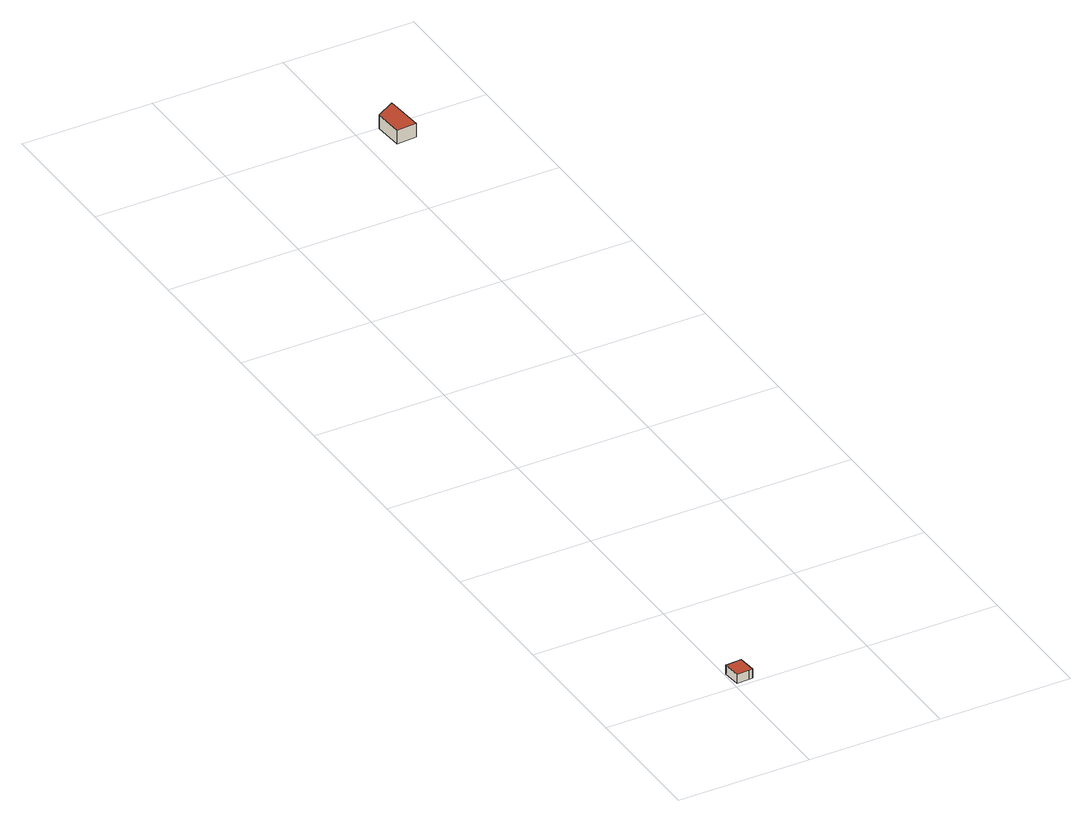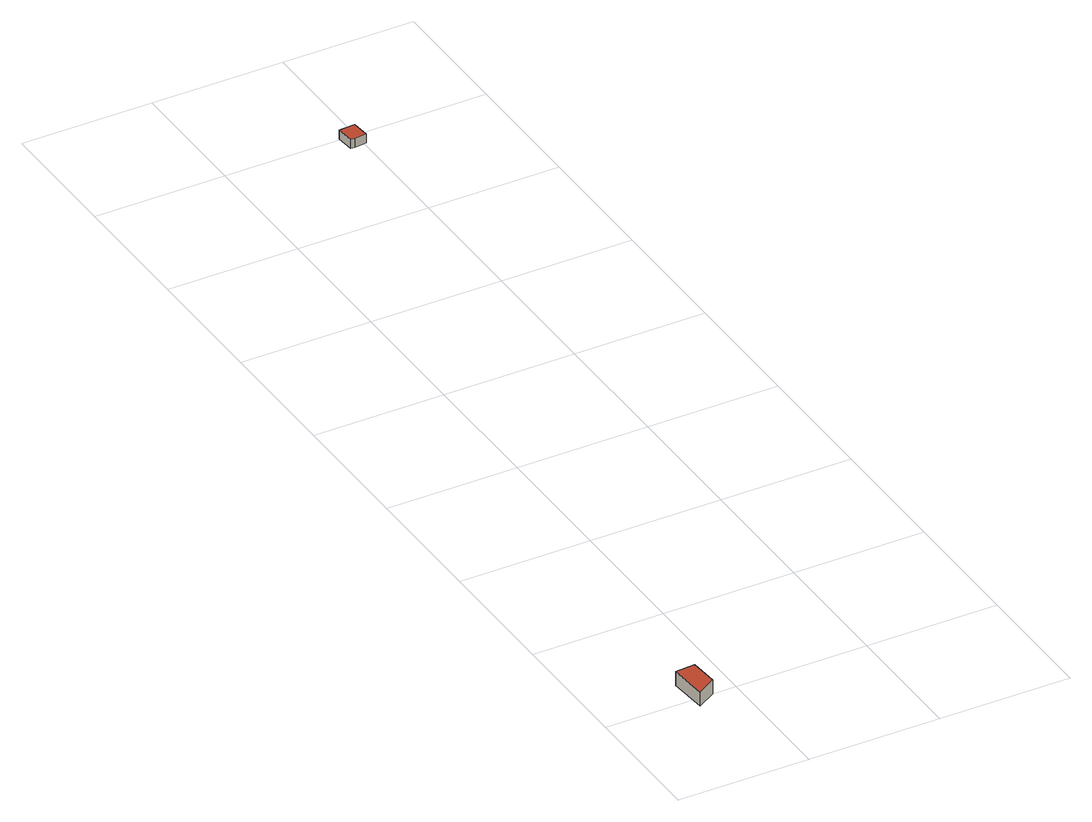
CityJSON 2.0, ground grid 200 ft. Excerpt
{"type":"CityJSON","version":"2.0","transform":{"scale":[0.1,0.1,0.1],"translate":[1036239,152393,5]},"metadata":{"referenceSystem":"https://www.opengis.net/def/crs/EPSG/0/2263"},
"CityObjects":{
"building1":{"type":"Building","attributes":{"name":"Bldg_1511010167","BIN":"4457827"},"geometry":[{"type":"MultiSurface","lod":"2","boundaries":[[[0,1,2,3,4,5]],[[6,7,8,9,10,11]],[[0,5,11,10]],[[1,0,10,9]],[[2,1,9,8]],[[3,2,8,7]],[[4,3,7,6]],[[5,4,6,11]]],"semantics":{"surfaces":[{"type":"RoofSurface","BIN":"4457827"},{"type":"GroundSurface"},{"type":"WallSurface"}],"values":[0,1,2,2,2,2,2,2]}}]},
"building2":{"type":"Building","attributes":{"name":"Bldg_1210003249","BIN":"4435873"},"geometry":[{"type":"MultiSurface","lod":"2","boundaries":[[[12,13,14,15]],[[16,17,18,19]],[[12,15,19,18]],[[13,12,18,17]],[[14,13,17,16]],[[15,14,16,19]]],"semantics":{"surfaces":[{"type":"RoofSurface","BIN":"4435873"},{"type":"GroundSurface"},{"type":"WallSurface"}],"values":[0,1,2,2,2,2]}}]}
},
"vertices":[
[243,298,193],[185,293,193],[1,278,193],[24,5,193],[207,19,193],[266,24,193],[207,19,48],[24,5,48],[1,278,48],[185,293,48],[243,298,48],[266,24,48],
[2639,14164,226],[2351,13990,226],[2384,13549,226],[2684,13572,226],[2384,13549,5],[2351,13990,5],[2639,14164,5],[2684,13572,5]
]}
